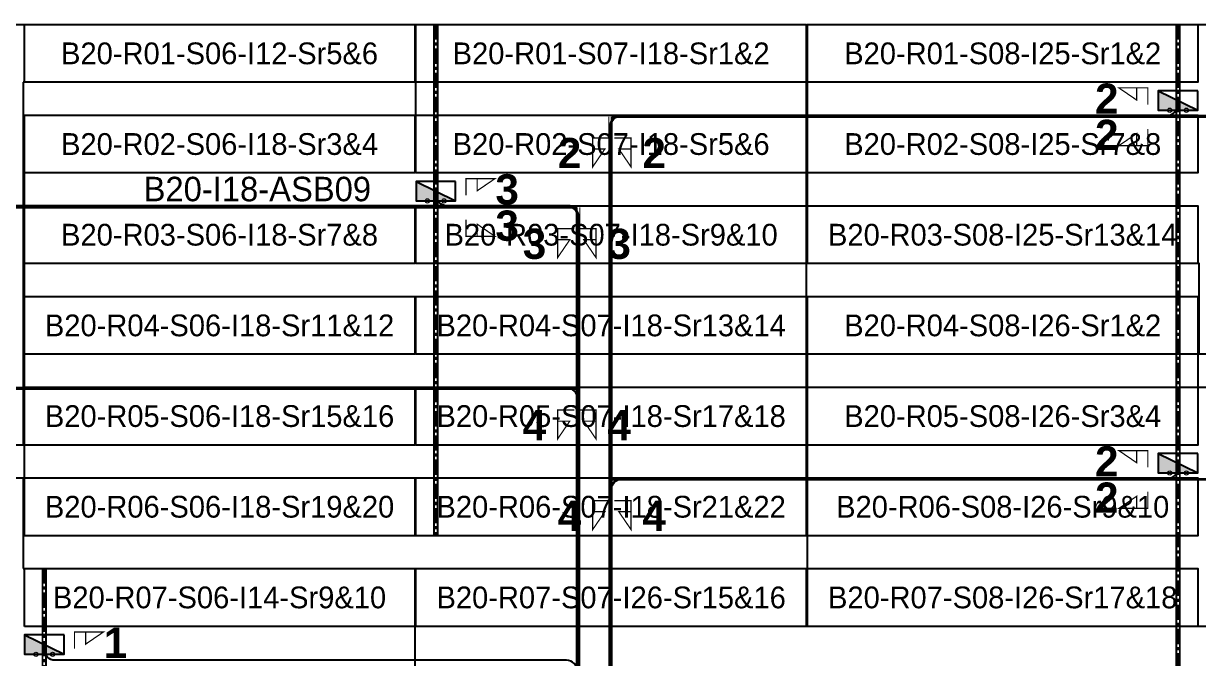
# Model space of a CAD drawing. Header units: metres. Extents: x 530144 to 530565, y 2673807 to 2674119.
# Drawn here: x 530306.3 to 530403.5, y 2674066.6 to 2674119.2 of the extents above; entities that cross this region are included whole.
import ezdxf
from ezdxf.enums import TextEntityAlignment as Align

# ---------------------------------------------------------------- set-up
doc = ezdxf.new("R2010")
doc.units = ezdxf.units.M
doc.linetypes.add('CENTER', pattern=[2, 1.25, -0.25, 0.25, -0.25])
doc.layers.add('Boundary-12.5 MW Block', color=6, linetype='Continuous', lineweight=9)
doc.layers.add('PILE', color=1, linetype='Continuous', lineweight=15)
for name, color, linetype in [('DC Trench BL-20', 40, 'Continuous'), ('E-Inverter Grouping', 2, 'Continuous'), ('Inverter Block-20', 7, 'Continuous'), ('LT Cable(AG) INV to LT Panel BL-20', 2, 'Continuous'), ('Messenger Wire-Block-20 (Master Path)', 30, 'Continuous'), ('Messenger Wire-Block-20 (MW Path)', 191, 'Continuous'), ('MMS Table Block-20', 8, 'Continuous'), ('Plan Line - DC BL-20', 40, 'Continuous'), ('Section Marking BL-20', 2, 'Continuous')]:
    doc.layers.add(name, color=color, linetype=linetype)
doc.styles.add('BoldTextStyle', font='arialbd.ttf')
doc.styles.get("Standard").update_dxf_attribs({"font": 'Adani Regular.ttf'})

# ---------------------------------------------------------------- blocks, each defined once
blk = doc.blocks.new('MMS Table (32.292 x 4.788)')
at = {"color": 0}
blk.add_lwpolyline([(0, -0.002), (0, 4.786), (32.292, 4.786), (32.292, -0.002)], close=True, dxfattribs=at)
at = {"color": 7}
blk.add_attdef('ID1', text='', height=1.8, dxfattribs=at).set_placement((16.146, 2.392), align=Align.MIDDLE_CENTER)
blk = doc.blocks.new('Inverter Block')
h = blk.add_hatch(color=0)
h.dxf.hatch_style = 1
h.paths.add_polyline_path([(-1.456, 2.269), (-1.456, 0.846), (1.456, 0.846)])
at = {"color": 0}
blk.add_lwpolyline([(1.456, 2.269), (-1.456, 2.269), (-1.456, 0.846), (1.456, 0.846)], close=True, dxfattribs=at)
blk.add_lwpolyline([(-1.456, 2.269), (1.456, 0.846)], dxfattribs=at)
at = {"layer": 'PILE'}
for centre in [(-0.613, 0.846), (0.613, 0.846)]:
    blk.add_circle(centre, 0.156, dxfattribs=at)
at = {"color": 7}
blk.add_attdef('ID', (-1.456, 3.006), '', height=1.8, dxfattribs=at)

msp = doc.modelspace()

# ---------------------------------------------------------------- linework, layer by layer
at = {"layer": 'Boundary-12.5 MW Block', "const_width": 0.05}
msp.add_lwpolyline([(530144.395, 2674119.077), (530565.391, 2674119.077), (530565.391, 2673814.289), (530209.079, 2673814.289), (530209.079, 2673806.789), (530176.787, 2673806.789), (530176.787, 2673971.789), (530144.395, 2673971.789)], close=True, dxfattribs=at)
at = {"layer": 'DC Trench BL-20', "color": 40, "const_width": 0.15}
for points in [[(530340.539, 2674119.077), (530340.239, 2674119.077), (530340.239, 2674076.789), (530340.539, 2674076.789)], [(530401.942, 2674119.077), (530401.642, 2674119.077), (530401.642, 2674046.789), (530401.942, 2674046.789)], [(530308.147, 2674074.077), (530307.847, 2674074.077), (530307.847, 2673971.789), (530308.147, 2673971.789)]]:
    msp.add_lwpolyline(points, close=True, dxfattribs=at)
at = {"layer": 'E-Inverter Grouping'}
for points in [[(530306.255, 2674114.289), (530306.255, 2674084.289), (530241.571, 2674084.289), (530241.571, 2674119.077), (530338.647, 2674119.077), (530338.647, 2674114.289)], [(530371.039, 2674076.789), (530306.355, 2674076.789), (530306.355, 2674111.577), (530338.747, 2674111.577), (530338.747, 2674119.077), (530371.039, 2674119.077)], [(530468.215, 2674091.789), (530403.531, 2674091.789), (530403.531, 2674099.289), (530371.139, 2674099.289), (530371.139, 2674119.077), (530468.215, 2674119.077)], [(530371.139, 2674096.577), (530403.431, 2674096.577), (530403.431, 2674089.077), (530468.215, 2674089.077), (530468.215, 2674069.289), (530338.747, 2674069.289), (530338.747, 2674074.077), (530371.139, 2674074.077)], [(530306.255, 2674074.077), (530338.647, 2674074.077), (530338.647, 2674054.289), (530241.571, 2674054.289), (530241.571, 2674081.577), (530306.255, 2674081.577)]]:
    msp.add_lwpolyline(points, close=True, dxfattribs=at)
at = {"layer": 'LT Cable(AG) INV to LT Panel BL-20', "color": 5}
for points in [[(530362.818, 2673987.221, -0.324929), (530362.196, 2673988.077), (530362.196, 2673991.209, 0.221878), (530361.874, 2673991.899), (530355.251, 2673997.448, -0.221878), (530354.929, 2673998.138), (530354.929, 2673999.838, 0.029185), (530354.923, 2673999.942), (530354.834, 2674000.699, -0.029185), (530354.828, 2674000.803), (530354.828, 2674110.662, -0.414214), (530355.728, 2674111.562), (530400.893, 2674111.562, 0.414214), (530401.793, 2674112.462), (530401.793, 2674112.69)], [(530362.818, 2673987.255, -0.316836), (530362.221, 2673988.102), (530362.221, 2673991.22, 0.221878), (530361.899, 2673991.91), (530355.276, 2673997.46, -0.221878), (530354.954, 2673998.15), (530354.954, 2673999.839, 0.029185), (530354.948, 2673999.944), (530354.859, 2674000.7, -0.029185), (530354.853, 2674000.805), (530354.853, 2674110.637, -0.414214), (530355.753, 2674111.537), (530498.069, 2674111.537, 0.414214), (530498.969, 2674112.437), (530498.969, 2674112.69)], [(530362.818, 2673987.289, -0.308695), (530362.246, 2673988.127), (530362.246, 2673991.232, 0.221878), (530361.924, 2673991.922), (530355.301, 2673997.471, -0.221878), (530354.979, 2673998.161), (530354.979, 2673999.841, 0.029185), (530354.973, 2673999.945), (530354.884, 2674000.702, -0.029185), (530354.878, 2674000.806), (530354.878, 2674080.612, -0.414214), (530355.778, 2674081.512), (530400.893, 2674081.512, 0.414214), (530401.793, 2674082.412), (530401.793, 2674082.69)], [(530362.818, 2673987.324, -0.300496), (530362.271, 2673988.152), (530362.271, 2673991.244, 0.221878), (530361.949, 2673991.934), (530355.326, 2673997.483, -0.221878), (530355.004, 2673998.173), (530355.004, 2673999.842, 0.029185), (530354.998, 2673999.947), (530354.909, 2674000.703, -0.029185), (530354.903, 2674000.808), (530354.903, 2674080.587, -0.414214), (530355.803, 2674081.487), (530498.069, 2674081.487, 0.414214), (530498.969, 2674082.387), (530498.969, 2674082.69)]]:
    msp.add_lwpolyline(points, format="xyb", dxfattribs=at)
at = {"layer": 'LT Cable(AG) INV to LT Panel BL-20'}
for points in [[(530361.796, 2673986.804), (530361.668, 2673986.804, -0.147368), (530361.17, 2673986.954), (530359.499, 2673988.061, 0.147368), (530359.002, 2673988.211), (530352.993, 2673988.211, -0.414214), (530352.093, 2673989.111), (530352.093, 2673999.913, -0.018528), (530352.096, 2673999.98), (530352.151, 2674000.721, 0.018528), (530352.153, 2674000.788), (530352.153, 2674103.135, 0.414214), (530351.253, 2674104.035), (530211.722, 2674104.035, -0.414214), (530210.822, 2674104.935), (530210.822, 2674105.19)], [(530361.796, 2673986.829), (530361.668, 2673986.829, -0.147368), (530361.17, 2673986.979), (530359.499, 2673988.086, 0.147368), (530359.002, 2673988.236), (530353.018, 2673988.236, -0.414214), (530352.118, 2673989.136), (530352.118, 2673999.912, -0.018528), (530352.121, 2673999.979), (530352.176, 2674000.72, 0.018528), (530352.178, 2674000.787), (530352.178, 2674103.16, 0.414214), (530351.278, 2674104.06), (530276.506, 2674104.06, -0.414214), (530275.606, 2674104.96), (530275.606, 2674105.19)], [(530361.796, 2673986.854), (530361.668, 2673986.854, -0.147368), (530361.17, 2673987.004), (530359.499, 2673988.111, 0.147368), (530359.002, 2673988.261), (530353.043, 2673988.261, -0.414214), (530352.143, 2673989.161), (530352.143, 2673999.911, -0.018528), (530352.146, 2673999.978), (530352.201, 2674000.719, 0.018528), (530352.203, 2674000.786), (530352.203, 2674103.185, 0.414214), (530351.303, 2674104.085), (530341.29, 2674104.085, -0.414214), (530340.39, 2674104.985), (530340.39, 2674105.19)], [(530361.796, 2673986.779), (530361.668, 2673986.779, -0.147368), (530361.17, 2673986.929), (530359.499, 2673988.036, 0.147368), (530359.002, 2673988.186), (530352.968, 2673988.186, -0.414214), (530352.068, 2673989.086), (530352.068, 2673999.914, -0.018528), (530352.071, 2673999.98), (530352.126, 2674000.722, 0.018528), (530352.128, 2674000.789), (530352.128, 2674088.11, 0.414214), (530351.228, 2674089.01), (530211.722, 2674089.01, -0.414214), (530210.822, 2674089.91), (530210.822, 2674090.19)], [(530363.787, 2673986.754), (530361.668, 2673986.754, -0.147368), (530361.17, 2673986.904), (530359.499, 2673988.011, 0.147368), (530359.002, 2673988.161), (530352.943, 2673988.161, -0.414214), (530352.043, 2673989.061), (530352.043, 2673999.915, -0.018528), (530352.046, 2673999.981), (530352.101, 2674000.723, 0.018528), (530352.103, 2674000.79), (530352.103, 2674065.585, 0.414214), (530351.203, 2674066.485), (530308.898, 2674066.485, -0.414214), (530307.998, 2674067.385), (530307.998, 2674067.69)]]:
    msp.add_lwpolyline(points, format="xyb", dxfattribs=at)
at = {"layer": 'Messenger Wire-Block-20 (Master Path)'}
for points in [[(530354.953, 2674000.758), (530354.953, 2674111.437)], [(530354.953, 2674111.437), (530500.607, 2674111.437)], [(530209.183, 2674103.935), (530352.053, 2674103.935)], [(530352.053, 2674000.758), (530352.053, 2674103.935)], [(530209.183, 2674088.935), (530352.053, 2674088.935)], [(530354.953, 2674081.437), (530500.607, 2674081.437)]]:
    msp.add_lwpolyline(points, dxfattribs=at)
at = {"layer": 'Messenger Wire-Block-20 (MW Path)', "const_width": 0.1}
for points in [[(530354.703, 2674000.758), (530354.703, 2674111.437)], [(530354.953, 2674111.437), (530500.607, 2674111.437)], [(530209.183, 2674103.935), (530352.053, 2674103.935)], [(530352.303, 2674000.758), (530352.303, 2674103.935)], [(530209.183, 2674088.935), (530352.053, 2674088.935)], [(530354.953, 2674081.437), (530500.607, 2674081.437)]]:
    msp.add_lwpolyline(points, dxfattribs=at)
at = {"layer": 'Plan Line - DC BL-20', "color": 6, "linetype": 'CENTER'}
for points in [[(530340.39, 2674119.077), (530340.39, 2674076.789)], [(530401.793, 2674119.077), (530401.793, 2674046.789)], [(530307.998, 2674074.077), (530307.998, 2673971.789)]]:
    msp.add_lwpolyline(points, dxfattribs=at)
at = {"layer": 'Section Marking BL-20', "color": 94, "lineweight": 35, "true_color": 0x00a500, "const_width": 0.1}
for points in [[(530399.293, 2674112.437), (530399.293, 2674113.827), (530396.893, 2674113.827), (530398.373, 2674112.817), (530398.373, 2674113.827)], [(530399.293, 2674110.437), (530399.293, 2674109.047), (530396.893, 2674109.047), (530398.373, 2674110.057), (530398.373, 2674109.047)], [(530354.753, 2674109.687), (530353.363, 2674109.687), (530353.363, 2674107.287), (530354.373, 2674108.767), (530353.363, 2674108.767)], [(530355.153, 2674109.687), (530356.543, 2674109.687), (530356.543, 2674107.287), (530355.533, 2674108.767), (530356.543, 2674108.767)], [(530342.89, 2674104.935), (530342.89, 2674106.325), (530345.29, 2674106.325), (530343.81, 2674105.315), (530343.81, 2674106.325)], [(530342.89, 2674102.935), (530342.89, 2674101.545), (530345.29, 2674101.545), (530343.81, 2674102.555), (530343.81, 2674101.545)], [(530351.853, 2674102.185), (530350.463, 2674102.185), (530350.463, 2674099.785), (530351.473, 2674101.265), (530350.463, 2674101.265)], [(530352.253, 2674102.185), (530353.643, 2674102.185), (530353.643, 2674099.785), (530352.633, 2674101.265), (530353.643, 2674101.265)], [(530351.853, 2674087.185), (530350.463, 2674087.185), (530350.463, 2674084.785), (530351.473, 2674086.265), (530350.463, 2674086.265)], [(530352.253, 2674087.185), (530353.643, 2674087.185), (530353.643, 2674084.785), (530352.633, 2674086.265), (530353.643, 2674086.265)], [(530399.293, 2674082.437), (530399.293, 2674083.827), (530396.893, 2674083.827), (530398.373, 2674082.817), (530398.373, 2674083.827)], [(530399.293, 2674080.437), (530399.293, 2674079.047), (530396.893, 2674079.047), (530398.373, 2674080.057), (530398.373, 2674079.047)], [(530354.753, 2674079.687), (530353.363, 2674079.687), (530353.363, 2674077.287), (530354.373, 2674078.767), (530353.363, 2674078.767)], [(530355.153, 2674079.687), (530356.543, 2674079.687), (530356.543, 2674077.287), (530355.533, 2674078.767), (530356.543, 2674078.767)], [(530310.498, 2674067.435), (530310.498, 2674068.825), (530312.898, 2674068.825), (530311.418, 2674067.815), (530311.418, 2674068.825)]]:
    msp.add_lwpolyline(points, dxfattribs=at)

# ---------------------------------------------------------------- block references
at = {"layer": 'Inverter Block-20'}
ref = msp.add_blockref('Inverter Block', (530401.793, 2674111.025), dxfattribs=dict(at, xscale=1.124999999976148, yscale=1.124999999976148, zscale=1.124999999976148))
ref.add_attrib('ID', 'B20-I25-ASB12', (530404.494, 2674111.897), dxfattribs={"layer": '0', "color": 7, "height": 2.025})
ref = msp.add_blockref('Inverter Block', (530340.39, 2674103.525), dxfattribs=dict(at, xscale=1.124999999976148, yscale=1.124999999976148, zscale=1.124999999976148))
ref.add_attrib('ID', 'B20-I18-ASB09', (530316.217, 2674104.449), dxfattribs={"layer": '0', "color": 7, "height": 2.025})
ref = msp.add_blockref('Inverter Block', (530401.793, 2674081.025), dxfattribs=dict(at, xscale=1.124999999976148, yscale=1.124999999976148, zscale=1.124999999976148))
ref.add_attrib('ID', 'B20-I26-ASB12', (530404.494, 2674081.897), dxfattribs={"layer": '0', "color": 7, "height": 2.025})
ref = msp.add_blockref('Inverter Block', (530307.998, 2674066.025), dxfattribs=dict(at, xscale=1.124999999976148, yscale=1.124999999976148, zscale=1.124999999976148))
ref.add_attrib('ID', 'B20-I14-ASB08', (530283.825, 2674066.949), dxfattribs={"layer": '0', "color": 7, "height": 2.025})
at = {"layer": 'MMS Table Block-20'}
for p, values in [((530306.355, 2674114.291), {'ID1': 'B20-R01-S06-I12-Sr5&6'}), ((530338.747, 2674114.291), {'ID1': 'B20-R01-S07-I18-Sr1&2'}), ((530371.139, 2674114.291), {'ID1': 'B20-R01-S08-I25-Sr1&2'}), ((530306.355, 2674106.791), {'ID1': 'B20-R02-S06-I18-Sr3&4'}), ((530338.747, 2674106.791), {'ID1': 'B20-R02-S07-I18-Sr5&6'}), ((530371.139, 2674106.791), {'ID1': 'B20-R02-S08-I25-Sr7&8'}), ((530306.355, 2674099.291), {'ID1': 'B20-R03-S06-I18-Sr7&8'}), ((530338.747, 2674099.291), {'ID1': 'B20-R03-S07-I18-Sr9&10'}), ((530371.139, 2674099.291), {'ID1': 'B20-R03-S08-I25-Sr13&14'}), ((530306.355, 2674091.791), {'ID1': 'B20-R04-S06-I18-Sr11&12'}), ((530338.747, 2674091.791), {'ID1': 'B20-R04-S07-I18-Sr13&14'}), ((530371.139, 2674091.791), {'ID1': 'B20-R04-S08-I26-Sr1&2'}), ((530306.355, 2674084.291), {'ID1': 'B20-R05-S06-I18-Sr15&16'}), ((530338.747, 2674084.291), {'ID1': 'B20-R05-S07-I18-Sr17&18'}), ((530371.139, 2674084.291), {'ID1': 'B20-R05-S08-I26-Sr3&4'}), ((530306.355, 2674076.791), {'ID1': 'B20-R06-S06-I18-Sr19&20'}), ((530338.747, 2674076.791), {'ID1': 'B20-R06-S07-I18-Sr21&22'}), ((530371.139, 2674076.791), {'ID1': 'B20-R06-S08-I26-Sr9&10'}), ((530306.355, 2674069.291), {'ID1': 'B20-R07-S06-I14-Sr9&10'}), ((530338.747, 2674069.291), {'ID1': 'B20-R07-S07-I26-Sr15&16'}), ((530371.139, 2674069.291), {'ID1': 'B20-R07-S08-I26-Sr17&18'})]:
    msp.add_blockref('MMS Table (32.292 x 4.788)', p, dxfattribs=at).add_auto_attribs(values)

# ---------------------------------------------------------------- texts
at = {"layer": 'Section Marking BL-20', "color": 94, "true_color": 0x00a500, "style": 'BoldTextStyle'}
for s, p in [('2', (530395.893, 2674112.937)), ('2', (530395.893, 2674109.937)), ('2', (530351.453, 2674108.437)), ('2', (530358.453, 2674108.437)), ('3', (530346.29, 2674105.435)), ('3', (530346.29, 2674102.435)), ('3', (530348.553, 2674100.935)), ('3', (530355.553, 2674100.935)), ('4', (530348.553, 2674085.935)), ('4', (530355.553, 2674085.935)), ('2', (530395.893, 2674082.937)), ('2', (530395.893, 2674079.937)), ('4', (530351.453, 2674078.437)), ('4', (530358.453, 2674078.437)), ('1', (530313.898, 2674067.935))]:
    msp.add_text(s, height=2.5, dxfattribs=at).set_placement(p, align=Align.MIDDLE_CENTER)

doc.saveas('drawing.dxf')
